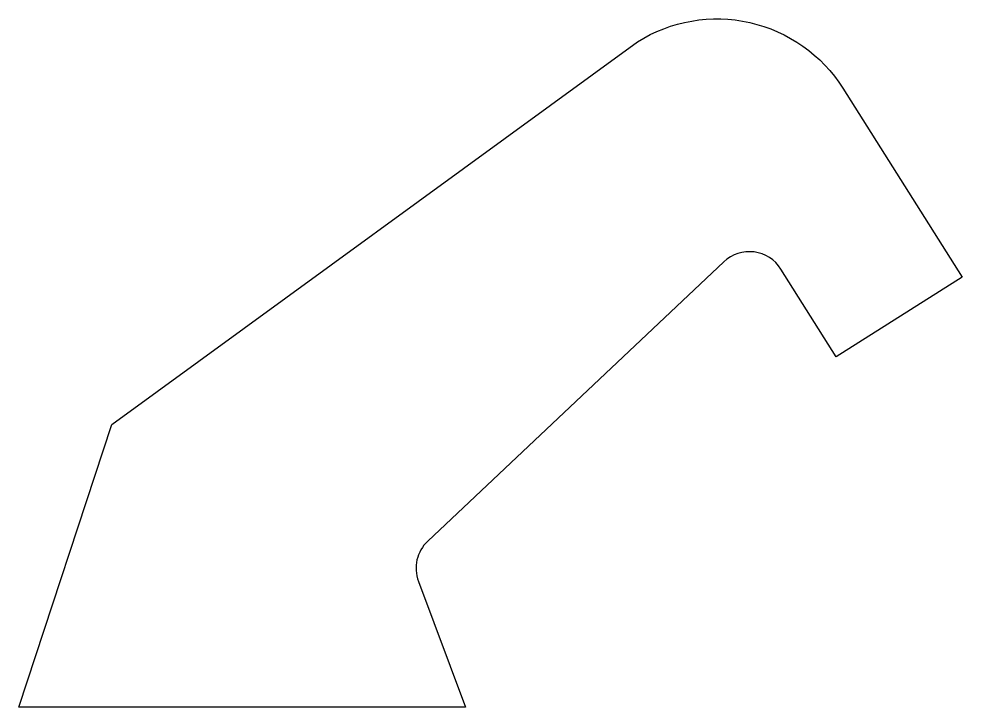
# Model space of a CAD drawing. Extents: x -0.03 to 0.097, y 0 to 0.092.
import ezdxf

# ---------------------------------------------------------------- set-up
doc = ezdxf.new("R2010")
doc.units = 0
doc.layers.add('SN', color=7, linetype='CONTINUOUS')

msp = doc.modelspace()

# ---------------------------------------------------------------- linework, layer by layer
at = {"layer": 'SN', "color": 0}
msp.add_lwpolyline([(0.02492, 0.02228, 0.302137), (0.02366, 0.01689), (0.03, 0), (-0.03, 0), (-0.01751, 0.03794), (0.05309, 0.08932, -0.414214), (0.08068, 0.08309), (0.0967, 0.05773), (0.07979, 0.04705), (0.07235, 0.05882, 0.471862), (0.06469, 0.05979)], format="xyb", close=True, dxfattribs=at)

doc.saveas('drawing.dxf')
